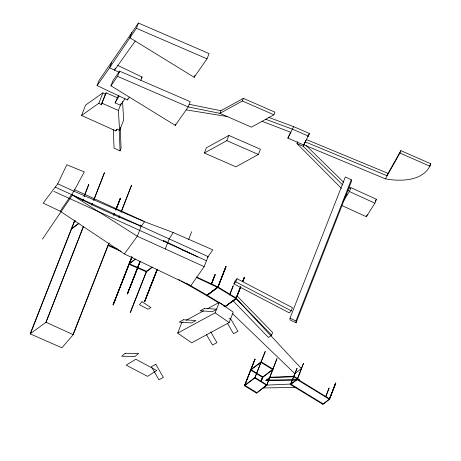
<?xml version="1.0" encoding="UTF-8"?>
<svg xmlns="http://www.w3.org/2000/svg" width="461" height="461" viewBox="0 0 461 461"><rect width="100%" height="100%" fill="white"/><g stroke="black" fill="none" stroke-linecap="round" stroke-linejoin="round"><path stroke-width="0.69" d="M81.539 115.469L85.625 105.05L102.936 92.84L105.356 94.332L101.27 104.751L98.85 103.258L81.539 115.469L115.872 130.912L117.106 129.051L119.606 130.394L123.692 119.975L122.551 101.449M129.449 97.115L127.415 99.979L97.081 85.562L99.127 80.335L138.427 23.05L209.087 53.597L207.035 58.824L194.15 77.298L129.8 37.71L131.846 32.483M111.643 62.54L109.591 67.767L97.081 85.562M98.85 103.258L102.936 92.84M115.302 68.153L114.53 70.112L135.223 41.046M101.27 104.751L106.186 92.851L117.907 98.014M110.957 85.798L113.003 80.571L119.578 71.138L190.237 101.685L188.192 106.912L175.307 125.386L110.957 85.798L117.532 76.365L119.578 71.138M119.313 72.383L109.591 67.767L136.375 28.277L138.427 23.05M124.994 98.827L120.419 105.252L115.094 102.907L118.465 95.381M109.13 242.924L73.224 334.651L61.907 347.784L30.172 333.856L74.63 220.519M82.438 200.495L83.032 199.071M84.011 196.472L88.812 184.331L84.259 196.484M30.351 333.943L74.803 220.606M82.611 200.587L83.211 199.164M119.606 130.394L118.385 110.438L121.191 103.281M127.415 99.979L127.928 98.671M115.872 130.912L116.385 129.61M30.172 333.856L46.048 322.193L83.429 226.27M91.762 204.909L92.361 203.485M93.675 200.137L104.44 172.662L93.773 200.305M45.979 322.274L83.602 226.363M91.935 205.001L92.534 203.578M140.812 80.277L142.092 77.01L117.474 65.312M113.291 129.639L114.069 148.09L120.062 150.845L121.082 148.229L120.246 127.605M113.729 215.005L114.253 213.668M115.832 209.646L120.367 198.167L115.815 210.32M113.804 214.924L114.328 213.581M115.901 209.559L120.367 198.167M113.907 215.097L114.432 213.754M116.005 209.732L120.54 198.259M113.976 215.01L114.501 213.674M72.976 334.646L108.761 243.425M118.932 217.373L119.532 215.95M121.036 212.008L131.61 185.12L121.208 212.1M119.111 217.459L119.704 216.036M175.307 125.386L175.82 124.084M194.15 77.298L194.922 75.339M207.289 257.762L212.809 249.845L173.186 232.523L144.524 221.735L141.245 226.224L137.315 236.245L124.389 253.93L60.224 211.236L43.178 203.105L57.734 183.818L66.833 164.779L84.282 171.93L73.864 191.188L60.224 211.236M132.025 256.967L113.17 304.9L131.765 256.938M113.008 304.796L131.858 256.869M113.17 304.9L131.927 257.042M140.305 261.289L127.449 293.928L140.046 261.26M127.282 293.83L140.144 261.191M127.449 293.928L140.213 261.358M130.29 312.333L146.535 271.051M130.451 312.431L146.696 271.149M157.328 269.489L144.725 301.465L157.068 269.46M144.564 301.361L157.161 269.391M144.725 301.465L157.23 269.558M165.245 248.934L169.175 238.913L173.186 232.523M204.338 153.023L206.39 147.797L228.869 135.43L260.43 149.231L258.385 154.464L235.917 166.83L204.338 153.023L226.818 140.657L228.869 135.43M243.391 98.366L242.365 100.982L219.891 113.348L251.464 127.15L273.932 114.783L274.958 112.173L243.391 98.366L220.911 110.732L219.891 113.348L188.192 106.912L117.532 76.365M188.561 239.645L191.667 231.722M207.358 308.801L219.217 302.387L233.243 312.109L229.146 322.562L191.69 342.823L177.669 333.101L181.767 322.648L183.011 321.968M124.389 253.93L190.802 285.797L204.171 266.625L208.101 256.593L55.222 187.143M218.987 303.079L206.741 295.622L217.915 286.926L236.343 298.158L225.314 306.283L225.112 306.807L223.885 306.064M211.328 283.918L215.033 274.641L211.587 283.947M211.167 284.506L215.033 274.641M211.49 284.016L215.195 274.744M181.259 280.951L206.741 295.622L217.707 287.451L225.925 266.556L218.099 287.042M206.741 295.622L217.73 287.462L225.925 266.556M218.001 287.111L226.086 266.654M177.669 333.101L215.12 312.84L219.217 302.387M268.792 117.422L293.645 126.648L309.464 133.5L303.69 144.967L287.871 138.116L290.591 132.342M293.645 126.648L287.871 138.116M229.791 294.349L233.237 285.728L229.699 295.103M233.9 283.924L235.133 280.789L237.012 278.726L292.47 307.683L291.243 310.818L289.364 312.886L233.9 283.924L235.778 281.861L237.012 278.726M236.09 298.129L240.469 286.949M242.532 281.688L244.169 277.672L242.786 281.717M236.182 298.06L240.561 286.88M242.624 281.619L244.169 277.672M236.251 298.227L240.63 287.053M242.693 281.792L244.336 277.776M225.112 306.807L236.141 298.682L240.728 286.978M341.44 188.411L296.982 143.544L297.748 141.585M342.719 184.982L303.188 146.235L303.96 144.276M387.038 175.232L400.863 150.626L430.828 163.816C424.379 181.323 400.903 181.697 385.408 178.874L303.764 144.766L306.012 140.098M244.509 385.776L255.048 359.05L244.71 385.258L254.996 377.53L266.913 384.802L256.5 393.095L244.509 385.776L254.795 378.055L265.242 351.397L254.996 377.53M256.708 392.576L244.71 385.258L255.048 359.05M271.61 335.135L236.153 298.647L233.128 300.872L268.481 337.487L271.61 335.135L272.635 332.519L237.179 296.031L235.162 297.518M260.747 381.754L262.586 377.063M260.84 381.679L262.678 376.989M261.174 381.184L262.851 376.891L273.056 369.123L261.145 361.85L250.859 369.572L262.851 376.891M261.007 381.783L262.845 377.092M289.981 318.199L345.324 176.989L351.317 179.732L351.363 181.588L296.025 322.798L290.027 319.882L289.981 318.199L295.979 320.942L296.025 322.798M296.146 380.118L265.905 380.653L269.864 377.271L293.784 376.222L299.229 379.547L299.028 380.066M266.913 384.802L276.992 358.566L266.706 385.327L256.5 393.095M295.979 320.942L351.317 179.732M341.52 205.37L366.368 216.728L374.897 203.186L376.418 199.308L350.913 187.644L349.392 191.522L343.093 201.538M265.905 380.653L269.662 377.795L293.582 376.746L329.586 398.892L335.666 383.039L329.477 399.341L322.838 404.32L290.511 384.583L297.115 368.408M296.158 387.384L263.035 387.972L266.792 385.114L290.712 384.065L296.953 368.31M290.511 384.583L297.115 379.587L303.465 363.383L297.391 379.236L290.712 384.065L322.884 403.698M366.368 216.728L367.129 214.786M385.408 178.874L399.918 153.035L400.863 150.626M325.697 396.512L329.125 387.949L325.864 396.61M322.838 404.32L329.684 398.817M335.666 383.039L329.425 398.788M329.586 398.892L335.827 383.137M430.828 163.816L429.836 165.879M307.764 136.663L309.464 133.5M105.356 94.332L106.186 92.851M115.094 102.907L119.047 96.003M344.984 197.066L346.839 194.121M350.17 188.82L350.913 187.644M375.306 201.071L376.418 199.308M42.424 239.161L72.244 195.32M141.279 78.157L142.092 77.01M139.539 226.132L140.375 224.985M45.806 322.181L73.224 334.651M135.194 259.03L129.115 263.698L146.558 271.327L152.084 267.086M135.546 259.128L128.913 264.222L146.356 271.852L152.435 267.184M73.973 222.098L75.656 220.836M71.346 228.806L78.635 223.349M71.138 229.324L78.987 223.447M186.44 283.29L206.949 295.098L217.932 286.944L196.559 276.946M206.949 295.098L225.314 306.283M225.199 306.588L236.228 298.463L301.419 368.61L294.81 373.606L232.419 313.538M186.135 320.28L203.612 310.829M229.065 318.914L230.327 318.234L237.911 331.326L233.491 333.718L227.63 323.599M266.106 380.135L299.229 379.547M186.146 109.851L227.152 116.524M189.217 104.301L220.911 110.732M265.755 119.29L292.62 129.259L308.438 136.11M262.096 121.301L290.954 132.37M306.248 139.499L388.081 173.382L387.136 175.791L305.303 141.902M136.375 28.277L207.035 58.824M296.982 143.544L303.188 146.235M144.524 221.735L73.864 191.188L57.734 183.818M242.365 100.982L273.932 114.783M226.818 140.657L258.385 154.464M399.918 153.035L429.883 166.225M102.106 103.27L118.385 110.438M108.266 245.022L117.999 249.32M108.064 245.546L121.041 251.28M74.267 189.632L143.29 220.992M53.943 191.419L206.482 260.736M204.171 266.625L137.315 236.245L71.57 194.559A673.959 568.707 32.1 0 0 141.245 226.224M374.897 203.186L349.392 191.522L347.853 190.013M196.351 277.47L217.73 287.462M197.786 257.007L163.407 240.4L163.425 241.754M235.778 281.861L291.243 310.818M178.776 279.522L180.02 280.236M217.707 287.451L236.141 298.682M297.115 379.587L329.477 399.341M254.795 378.055L266.706 385.327M215.12 312.84L229.146 322.562M306.265 145.636L343.745 182.372M348.879 187.402L350.418 188.912M346.493 193.511L347.502 194.53M210.746 331.949L216.947 342.661L212.527 345.053L206.326 334.34M119.192 129.506L120.062 150.845M182.533 250.265A13.45 7.128 21.4 0 1 190.249 253.746M141.971 301.644L139.447 304.704L148.079 309.268L150.903 307.545L141.971 301.644M125.219 353.27L121.727 356.244L135.079 356.382L138.571 353.408L125.219 353.27M272.854 369.647L262.649 377.415L250.651 370.097L260.938 362.375L272.854 369.647M156.752 370.511L147.566 376.36L126.181 365.147L135.862 359.234L156.752 370.511M183.536 319.755L179.116 322.147L191.528 322.919L195.948 320.528L183.536 319.755M204.494 308.415L200.074 310.806L212.486 311.578L216.906 309.193L204.494 308.415M155.783 364.288L151.364 366.679L158.947 379.772L163.367 377.386L155.783 364.288"/></g></svg>
